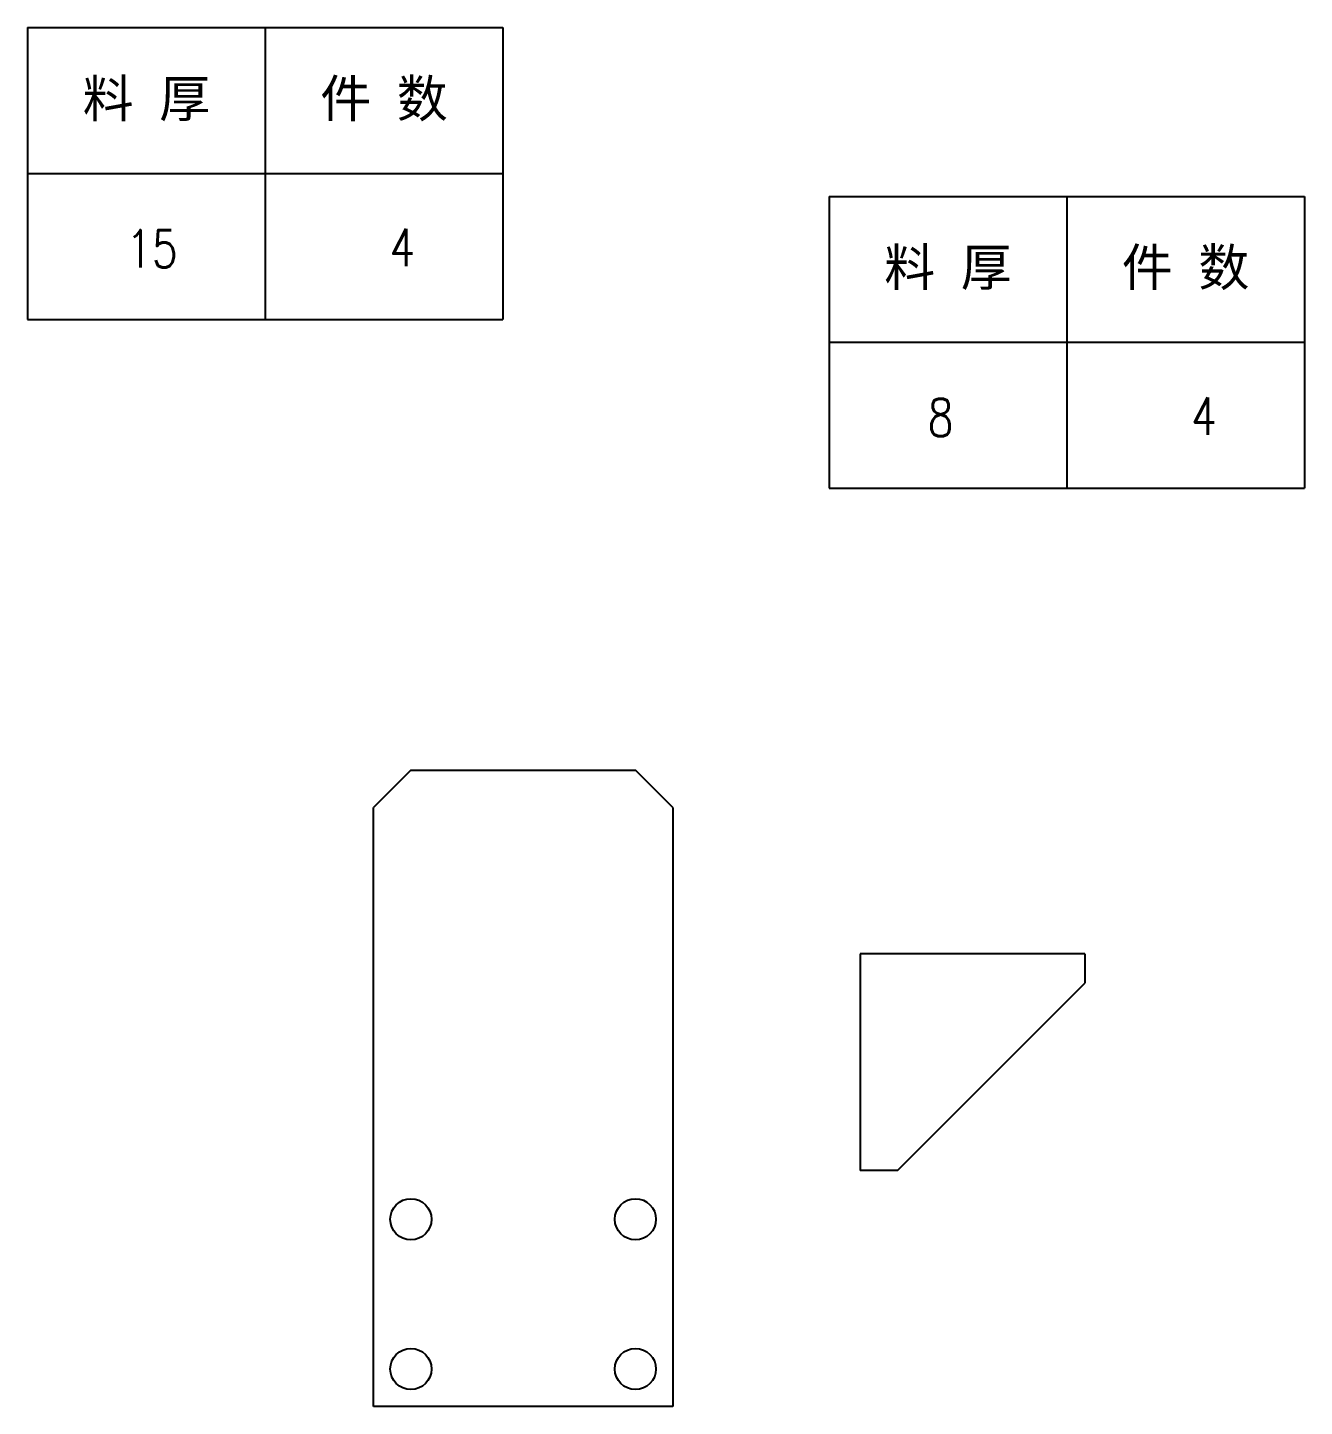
# Model space of a CAD drawing. Header units: millimetres. Extents: x 2210 to 79821, y -19430 to 2344.
# Drawn here: x 7444.6 to 7785.7, y 1839.6 to 2208 of the extents above; entities that cross this region are included whole.
import ezdxf
from ezdxf.enums import TextEntityAlignment as Align

# ---------------------------------------------------------------- set-up
doc = ezdxf.new("R2010")
doc.units = ezdxf.units.MM
doc.layers.add('101', color=7, linetype='Continuous', true_color=0xffffff)
doc.styles.add('DIM', font='simplex.shx', dxfattribs={"width": 0.8, "bigfont": 'bigfont.shx'})
doc.styles.get("Standard").update_dxf_attribs({"font": 'arial.ttf'})

# ---------------------------------------------------------------- blocks, each defined once
blk = doc.blocks.new('*T1')
at = {"color": 0, "linetype": 'ByBlock', "lineweight": -2, "transparency": 16777216}
for p, q in [((0, 0), (127, 0)), ((0, 0), (0, -78)), ((63.5, 0), (63.5, -78)), ((127, 0), (127, -78)), ((0, -39), (127, -39)), ((0, -78), (127, -78))]:
    blk.add_line(p, q, dxfattribs=at)
at = {"color": 0, "transparency": 16777216, "char_height": 10, "width": 60.5, "attachment_point": 5}
for s, insert in [('{\\fSimSun|b0|i0|c134|p2;料 厚}', (31.75, -19.5)), ('{\\fSimSun|b0|i0|c134|p2;件 数}', (95.25, -19.5))]:
    blk.add_mtext(s, dxfattribs=dict(at, insert=insert))
blk = doc.blocks.new('拆图参数')
blk.add_blockref('*T1', (-63.5, 78))
at = {"style": 'DIM', "width": 0.8}
blk.add_attdef('6', text='', height=10, dxfattribs=at).set_placement((-37.13, 18.91), align=Align.MIDDLE_LEFT)
blk.add_attdef('1', text='', height=10, dxfattribs=at).set_placement((36.65, 19.27), align=Align.MIDDLE_CENTER)

msp = doc.modelspace()

# ---------------------------------------------------------------- linework, layer by layer
at = {"layer": '101', "color": 92, "linetype": 'Continuous', "lineweight": 25}
for p, q in [((7546.97, 2009.63), (7536.97, 1999.63)), ((7546.97, 2009.63), (7606.97, 2009.63)), ((7616.97, 1999.63), (7606.97, 2009.63)), ((7536.97, 1839.63), (7536.97, 1999.63)), ((7616.97, 1999.63), (7616.97, 1839.63)), ((7667.02, 1960.56), (7667.02, 1902.7)), ((7616.97, 1839.63), (7536.97, 1839.63))]:
    msp.add_line(p, q, dxfattribs=at)
at = {"layer": '101', "color": 72, "linetype": 'Continuous', "lineweight": 25}
for p, q in [((7727.02, 1960.56), (7667.02, 1960.56)), ((7727.02, 1960.56), (7727.02, 1952.7)), ((7677.02, 1902.7), (7727.02, 1952.7)), ((7677.02, 1902.7), (7667.02, 1902.7))]:
    msp.add_line(p, q, dxfattribs=at)
at = {"layer": '101', "color": 92, "linetype": 'Continuous', "lineweight": 25}
for centre in [(7546.97, 1889.63), (7606.97, 1889.63), (7546.97, 1849.63), (7606.97, 1849.63)]:
    msp.add_circle(centre, 5.5, dxfattribs=at)

# ---------------------------------------------------------------- block references
for p, values in [((7508.05, 2130.01), {'1': '4', '6': '15'}), ((7722.23, 2084.92), {'1': '4', '6': '8'})]:
    msp.add_blockref('拆图参数', p).add_auto_attribs(values)

doc.saveas('drawing.dxf')
